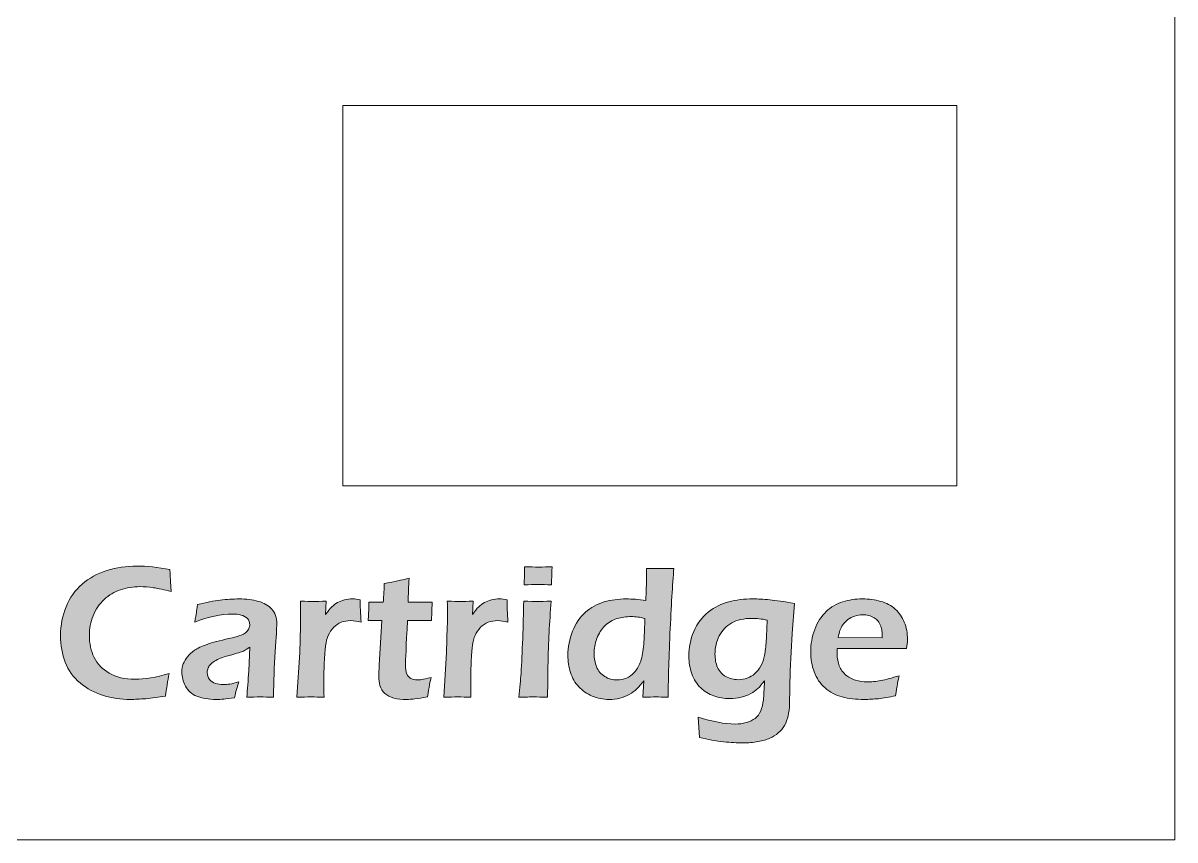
# Model space of a CAD drawing. Header units: inches. Extents: x -5.25 to 4.1, y -1.02 to 4.
# Drawn here: x 0.818 to 1.562, y -1.02 to -0.492 of the extents above; entities that cross this region are included whole.
import ezdxf

# ---------------------------------------------------------------- set-up
doc = ezdxf.new("R2010")
doc.units = ezdxf.units.IN
doc.header["$MEASUREMENT"] = 0
doc.layers.add('Layer 1', color=7, linetype='Continuous', lineweight=0)

# ---------------------------------------------------------------- blocks, each defined once
blk = doc.blocks.new('Block_42')
at = {"layer": 'Layer 1', "true_color": 0x231f20, "transparency": 33554687}
h = blk.add_hatch(color=250, dxfattribs=at)
h.dxf.hatch_style = 2
edge = h.paths.add_edge_path()
edge.add_spline(control_points=[(0.9122, -0.91286), (0.9113, -0.91762), (0.91053, -0.92247), (0.90988, -0.92739), (0.90524, -0.9282), (0.90099, -0.92877), (0.89712, -0.9291), (0.89326, -0.92942), (0.88994, -0.92959), (0.88717, -0.92959), (0.88107, -0.92959), (0.87524, -0.92873), (0.86968, -0.92702), (0.86414, -0.92531), (0.85913, -0.92262), (0.85467, -0.91894), (0.85022, -0.91526), (0.84699, -0.91079), (0.845, -0.90554), (0.843, -0.90029), (0.84201, -0.89455), (0.84201, -0.88833), (0.84201, -0.88157), (0.84321, -0.87533), (0.84561, -0.86959), (0.84801, -0.86385), (0.85145, -0.85901), (0.85596, -0.85506), (0.86045, -0.85111), (0.86577, -0.84818), (0.87191, -0.84624), (0.87806, -0.84431), (0.88447, -0.84334), (0.89114, -0.84334), (0.89773, -0.84334), (0.90493, -0.8441), (0.91275, -0.8456), (0.91287, -0.84922), (0.91299, -0.85179), (0.91311, -0.85329), (0.91311, -0.85329), (0.91354, -0.85982), (0.91354, -0.85982), (0.90894, -0.8586), (0.90512, -0.85777), (0.90207, -0.85732), (0.89901, -0.85687), (0.8961, -0.85665), (0.89334, -0.85665), (0.88898, -0.85665), (0.8848, -0.85731), (0.88079, -0.85864), (0.87678, -0.85996), (0.87324, -0.86206), (0.87017, -0.86495), (0.8671, -0.86784), (0.86475, -0.87133), (0.86309, -0.87541), (0.86145, -0.87951), (0.86062, -0.88377), (0.86062, -0.8882), (0.86062, -0.89349), (0.86164, -0.89823), (0.86367, -0.90243), (0.86571, -0.90662), (0.86897, -0.91001), (0.87347, -0.91262), (0.87796, -0.91522), (0.88353, -0.91652), (0.89016, -0.91652), (0.89631, -0.91652), (0.90365, -0.9153), (0.9122, -0.91286)], knot_values=[0, 0, 0, 0, 1, 1, 1, 2, 2, 2, 3, 3, 3, 4, 4, 4, 5, 5, 5, 6, 6, 6, 7, 7, 7, 8, 8, 8, 9, 9, 9, 10, 10, 10, 11, 11, 11, 12, 12, 12, 13, 13, 13, 14, 14, 14, 15, 15, 15, 16, 16, 16, 17, 17, 17, 18, 18, 18, 19, 19, 19, 20, 20, 20, 21, 21, 21, 22, 22, 22, 23, 23, 23, 24, 24, 24, 24], degree=3, periodic=0)
h = blk.add_hatch(color=250, dxfattribs=at)
h.dxf.hatch_style = 2
edge = h.paths.add_edge_path()
edge.add_spline(control_points=[(1.14174, -0.85543), (1.1419, -0.85124), (1.14198, -0.84802), (1.14198, -0.84578), (1.14198, -0.84578), (1.14198, -0.84383), (1.14198, -0.84383), (1.14568, -0.84391), (1.1487, -0.84395), (1.15101, -0.84395), (1.15419, -0.84395), (1.15714, -0.84391), (1.15986, -0.84383), (1.15974, -0.84485), (1.15966, -0.84601), (1.15962, -0.84731), (1.15962, -0.84731), (1.15932, -0.85543), (1.15932, -0.85543), (1.15622, -0.85535), (1.15337, -0.85531), (1.15077, -0.85531), (1.14817, -0.85531), (1.14516, -0.85535), (1.14174, -0.85543)], knot_values=[0, 0, 0, 0, 1, 1, 1, 2, 2, 2, 3, 3, 3, 4, 4, 4, 5, 5, 5, 6, 6, 6, 7, 7, 7, 8, 8, 8, 8], degree=3, periodic=0)
edge = h.paths.add_edge_path()
edge.add_spline(control_points=[(1.13839, -0.92812), (1.13901, -0.92202), (1.13944, -0.91691), (1.1397, -0.9128), (1.14011, -0.90629), (1.14047, -0.89878), (1.14078, -0.89028), (1.14109, -0.88177), (1.14131, -0.8737), (1.14143, -0.86605), (1.14539, -0.86613), (1.14837, -0.86617), (1.15035, -0.86617), (1.15217, -0.86617), (1.15512, -0.86613), (1.15921, -0.86605), (1.15866, -0.87313), (1.15822, -0.87988), (1.15788, -0.88631), (1.15755, -0.89274), (1.1573, -0.90011), (1.15715, -0.90841), (1.15699, -0.91671), (1.15691, -0.92328), (1.15691, -0.92812), (1.1532, -0.92804), (1.15023, -0.928), (1.14799, -0.928), (1.14587, -0.928), (1.14267, -0.92804), (1.13839, -0.92812)], knot_values=[0, 0, 0, 0, 1, 1, 1, 2, 2, 2, 3, 3, 3, 4, 4, 4, 5, 5, 5, 6, 6, 6, 7, 7, 7, 8, 8, 8, 9, 9, 9, 10, 10, 10, 10], degree=3, periodic=0)
h = blk.add_hatch(color=250, dxfattribs=at)
h.dxf.hatch_style = 2
edge = h.paths.add_edge_path()
edge.add_spline(control_points=[(1.21975, -0.87722), (1.2167, -0.8764), (1.21377, -0.876), (1.21096, -0.876), (1.20775, -0.876), (1.20468, -0.87644), (1.20175, -0.87734), (1.19882, -0.87823), (1.19623, -0.87976), (1.19396, -0.88192), (1.19171, -0.88407), (1.18997, -0.88684), (1.18875, -0.89022), (1.18753, -0.8936), (1.18692, -0.89685), (1.18692, -0.89998), (1.18692, -0.90312), (1.18747, -0.90599), (1.18859, -0.90859), (1.18971, -0.91119), (1.19145, -0.91325), (1.19381, -0.91475), (1.19617, -0.91626), (1.19884, -0.91701), (1.20181, -0.91701), (1.20405, -0.91701), (1.20608, -0.91662), (1.20791, -0.91582), (1.20974, -0.91503), (1.21141, -0.91381), (1.21291, -0.91216), (1.21442, -0.91052), (1.21569, -0.90839), (1.21673, -0.90578), (1.21777, -0.90318), (1.21851, -0.89972), (1.21895, -0.89541), (1.21925, -0.89223), (1.21951, -0.88617), (1.21975, -0.87722)], knot_values=[0, 0, 0, 0, 1, 1, 1, 2, 2, 2, 3, 3, 3, 4, 4, 4, 5, 5, 5, 6, 6, 6, 7, 7, 7, 8, 8, 8, 9, 9, 9, 10, 10, 10, 11, 11, 11, 12, 12, 12, 13, 13, 13, 13], degree=3, periodic=0)
edge = h.paths.add_edge_path()
edge.add_spline(control_points=[(1.23484, -0.92812), (1.23146, -0.92804), (1.22883, -0.928), (1.22696, -0.928), (1.22492, -0.928), (1.22211, -0.92804), (1.21853, -0.92812), (1.21853, -0.92812), (1.21908, -0.9175), (1.21908, -0.9175), (1.21729, -0.91982), (1.21575, -0.92161), (1.21446, -0.92287), (1.21318, -0.92413), (1.2116, -0.92531), (1.2097, -0.92638), (1.20781, -0.92746), (1.20577, -0.92826), (1.20357, -0.92879), (1.20138, -0.92932), (1.1991, -0.92959), (1.19674, -0.92959), (1.19283, -0.92959), (1.18917, -0.92887), (1.18576, -0.92745), (1.18234, -0.92603), (1.17943, -0.92402), (1.17703, -0.92143), (1.17463, -0.91886), (1.17286, -0.91579), (1.17172, -0.91222), (1.17058, -0.90866), (1.17001, -0.90495), (1.17001, -0.90108), (1.17001, -0.89575), (1.17103, -0.89055), (1.17306, -0.88549), (1.17509, -0.88042), (1.17788, -0.87632), (1.18142, -0.87319), (1.18495, -0.87006), (1.18896, -0.86784), (1.19343, -0.86654), (1.1979, -0.86523), (1.2027, -0.86458), (1.20782, -0.86458), (1.21152, -0.86458), (1.21571, -0.86493), (1.22038, -0.86562), (1.22068, -0.86033), (1.22083, -0.85478), (1.22083, -0.84896), (1.22083, -0.84896), (1.22083, -0.84481), (1.22083, -0.84481), (1.22466, -0.84489), (1.22759, -0.84493), (1.22963, -0.84493), (1.23228, -0.84493), (1.23525, -0.84489), (1.23855, -0.84481), (1.23766, -0.85514), (1.23682, -0.86922), (1.23602, -0.88701), (1.23523, -0.90482), (1.23484, -0.91852), (1.23484, -0.92812)], knot_values=[0, 0, 0, 0, 1, 1, 1, 2, 2, 2, 3, 3, 3, 4, 4, 4, 5, 5, 5, 6, 6, 6, 7, 7, 7, 8, 8, 8, 9, 9, 9, 10, 10, 10, 11, 11, 11, 12, 12, 12, 13, 13, 13, 14, 14, 14, 15, 15, 15, 16, 16, 16, 17, 17, 17, 18, 18, 18, 19, 19, 19, 20, 20, 20, 21, 21, 21, 22, 22, 22, 22], degree=3, periodic=0)
h = blk.add_hatch(color=250, dxfattribs=at)
h.dxf.hatch_style = 2
edge = h.paths.add_edge_path()
edge.add_spline(control_points=[(1.08151, -0.91536), (1.08102, -0.9176), (1.08025, -0.92175), (1.07919, -0.92782), (1.07577, -0.92859), (1.07309, -0.92908), (1.07113, -0.92928), (1.06918, -0.92948), (1.06735, -0.92959), (1.06564, -0.92959), (1.06263, -0.92959), (1.05993, -0.9293), (1.05756, -0.92873), (1.05517, -0.92816), (1.05321, -0.92716), (1.05166, -0.92571), (1.05012, -0.92427), (1.04907, -0.92258), (1.04852, -0.92065), (1.04797, -0.91871), (1.0477, -0.91671), (1.0477, -0.91463), (1.0477, -0.9141), (1.04772, -0.91339), (1.04776, -0.9125), (1.0478, -0.9116), (1.04796, -0.90871), (1.04824, -0.90383), (1.04824, -0.90383), (1.04964, -0.87844), (1.04964, -0.87844), (1.04964, -0.87844), (1.04086, -0.87844), (1.04086, -0.87844), (1.04106, -0.876), (1.04125, -0.87207), (1.04141, -0.86666), (1.04141, -0.86666), (1.0506, -0.86666), (1.0506, -0.86666), (1.05084, -0.8643), (1.05109, -0.86029), (1.05133, -0.85463), (1.05133, -0.85463), (1.05855, -0.85323), (1.05855, -0.85323), (1.06005, -0.85295), (1.06297, -0.85227), (1.06729, -0.85122), (1.067, -0.85671), (1.06683, -0.86186), (1.06679, -0.86666), (1.06679, -0.86666), (1.0823, -0.86666), (1.0823, -0.86666), (1.08202, -0.87215), (1.08188, -0.87608), (1.08188, -0.87844), (1.08188, -0.87844), (1.06631, -0.87844), (1.06631, -0.87844), (1.06546, -0.895), (1.06503, -0.90458), (1.06503, -0.90719), (1.06503, -0.90971), (1.0653, -0.91166), (1.06585, -0.91305), (1.0664, -0.91443), (1.06729, -0.91543), (1.06851, -0.91604), (1.06973, -0.91665), (1.07103, -0.91695), (1.07241, -0.91695), (1.07343, -0.91695), (1.0745, -0.91687), (1.07562, -0.91671), (1.07673, -0.91654), (1.0787, -0.9161), (1.08151, -0.91536)], knot_values=[0, 0, 0, 0, 1, 1, 1, 2, 2, 2, 3, 3, 3, 4, 4, 4, 5, 5, 5, 6, 6, 6, 7, 7, 7, 8, 8, 8, 9, 9, 9, 10, 10, 10, 11, 11, 11, 12, 12, 12, 13, 13, 13, 14, 14, 14, 15, 15, 15, 16, 16, 16, 17, 17, 17, 18, 18, 18, 19, 19, 19, 20, 20, 20, 21, 21, 21, 22, 22, 22, 23, 23, 23, 24, 24, 24, 25, 25, 25, 26, 26, 26, 26], degree=3, periodic=0)
h = blk.add_hatch(color=250, dxfattribs=at)
h.dxf.hatch_style = 2
edge = h.paths.add_edge_path()
edge.add_spline(control_points=[(0.92874, -0.87966), (0.92931, -0.87673), (0.92966, -0.87467), (0.9298, -0.87349), (0.92995, -0.87231), (0.9302, -0.87052), (0.93057, -0.86812), (0.9361, -0.86682), (0.94099, -0.86591), (0.94522, -0.86538), (0.94945, -0.86485), (0.95354, -0.86458), (0.95749, -0.86458), (0.96196, -0.86458), (0.96607, -0.86511), (0.96981, -0.86614), (0.97356, -0.86718), (0.97649, -0.86884), (0.9786, -0.87111), (0.98072, -0.87339), (0.98178, -0.87667), (0.98178, -0.88094), (0.98178, -0.88326), (0.98145, -0.88917), (0.98081, -0.89867), (0.98016, -0.90818), (0.97978, -0.91799), (0.97965, -0.92812), (0.97656, -0.92804), (0.97371, -0.928), (0.9711, -0.928), (0.96862, -0.928), (0.96571, -0.92804), (0.96237, -0.92812), (0.9629, -0.9232), (0.96334, -0.9175), (0.96366, -0.91103), (0.96366, -0.91103), (0.96447, -0.89583), (0.96447, -0.89583), (0.96292, -0.89685), (0.96174, -0.89756), (0.96092, -0.89797), (0.96011, -0.89838), (0.95919, -0.89876), (0.95818, -0.8991), (0.95715, -0.89945), (0.95536, -0.89998), (0.9528, -0.90068), (0.95024, -0.9014), (0.94817, -0.90202), (0.94663, -0.90255), (0.94508, -0.90308), (0.94368, -0.90368), (0.94244, -0.90434), (0.9412, -0.90502), (0.94015, -0.90578), (0.9393, -0.90661), (0.93844, -0.90744), (0.93783, -0.90832), (0.93744, -0.90923), (0.93705, -0.91015), (0.93686, -0.91113), (0.93686, -0.91219), (0.93686, -0.9139), (0.93735, -0.91538), (0.93835, -0.91662), (0.93934, -0.91786), (0.9406, -0.91872), (0.9421, -0.91921), (0.94361, -0.9197), (0.94538, -0.91994), (0.94741, -0.91994), (0.94872, -0.91994), (0.95009, -0.91984), (0.95153, -0.91964), (0.95298, -0.91943), (0.95492, -0.91892), (0.95736, -0.91811), (0.95651, -0.92043), (0.95551, -0.92389), (0.95437, -0.92849), (0.95148, -0.92898), (0.94918, -0.92928), (0.94748, -0.9294), (0.94577, -0.92952), (0.94418, -0.92959), (0.94272, -0.92959), (0.93759, -0.92959), (0.93338, -0.92889), (0.93008, -0.92751), (0.92678, -0.92613), (0.92435, -0.92393), (0.92279, -0.92092), (0.92122, -0.91791), (0.92044, -0.91488), (0.92044, -0.91182), (0.92044, -0.91007), (0.92074, -0.90835), (0.92135, -0.90664), (0.92196, -0.90493), (0.92286, -0.90336), (0.92404, -0.90194), (0.92522, -0.90051), (0.92675, -0.89914), (0.92862, -0.89782), (0.93049, -0.8965), (0.9332, -0.89522), (0.93674, -0.89397), (0.94029, -0.89273), (0.94497, -0.89148), (0.95079, -0.89022), (0.95234, -0.88989), (0.95395, -0.8895), (0.95561, -0.88903), (0.95728, -0.88856), (0.95862, -0.8881), (0.95962, -0.88765), (0.96061, -0.88721), (0.96148, -0.88663), (0.96221, -0.88591), (0.96294, -0.88521), (0.96348, -0.88446), (0.96383, -0.88369), (0.96417, -0.88291), (0.96435, -0.88212), (0.96435, -0.88131), (0.96435, -0.87972), (0.96383, -0.87838), (0.96279, -0.87728), (0.96175, -0.87618), (0.96041, -0.87541), (0.95876, -0.87499), (0.95711, -0.87456), (0.95529, -0.87435), (0.95329, -0.87435), (0.94588, -0.87435), (0.9377, -0.87612), (0.92874, -0.87966)], knot_values=[0, 0, 0, 0, 1, 1, 1, 2, 2, 2, 3, 3, 3, 4, 4, 4, 5, 5, 5, 6, 6, 6, 7, 7, 7, 8, 8, 8, 9, 9, 9, 10, 10, 10, 11, 11, 11, 12, 12, 12, 13, 13, 13, 14, 14, 14, 15, 15, 15, 16, 16, 16, 17, 17, 17, 18, 18, 18, 19, 19, 19, 20, 20, 20, 21, 21, 21, 22, 22, 22, 23, 23, 23, 24, 24, 24, 25, 25, 25, 26, 26, 26, 27, 27, 27, 28, 28, 28, 29, 29, 29, 30, 30, 30, 31, 31, 31, 32, 32, 32, 33, 33, 33, 34, 34, 34, 35, 35, 35, 36, 36, 36, 37, 37, 37, 38, 38, 38, 39, 39, 39, 40, 40, 40, 41, 41, 41, 42, 42, 42, 43, 43, 43, 44, 44, 44, 45, 45, 45, 46, 46, 46, 46], degree=3, periodic=0)
h = blk.add_hatch(color=250, dxfattribs=at)
h.dxf.hatch_style = 2
edge = h.paths.add_edge_path()
edge.add_spline(control_points=[(0.99484, -0.92812), (0.99484, -0.92812), (0.99661, -0.89913), (0.99661, -0.89913), (0.99661, -0.89913), (0.99709, -0.88228), (0.99709, -0.88228), (0.99717, -0.87882), (0.99721, -0.87535), (0.99721, -0.87185), (0.99721, -0.87124), (0.99717, -0.8693), (0.99709, -0.86605), (1.00087, -0.86613), (1.00367, -0.86617), (1.00546, -0.86617), (1.00753, -0.86617), (1.01028, -0.86613), (1.0137, -0.86605), (1.0137, -0.86605), (1.01339, -0.87465), (1.01339, -0.87465), (1.01494, -0.87246), (1.01626, -0.87082), (1.01736, -0.86974), (1.01846, -0.86867), (1.01969, -0.86774), (1.02105, -0.86696), (1.02241, -0.86619), (1.02393, -0.8656), (1.0256, -0.86519), (1.02727, -0.86479), (1.02898, -0.86458), (1.03073, -0.86458), (1.03236, -0.86458), (1.03402, -0.86479), (1.03573, -0.86519), (1.03573, -0.86898), (1.03592, -0.87378), (1.03628, -0.8796), (1.03388, -0.87895), (1.0317, -0.87862), (1.02975, -0.87862), (1.02739, -0.87862), (1.0253, -0.87898), (1.02349, -0.87969), (1.02168, -0.88041), (1.02005, -0.88148), (1.01861, -0.88293), (1.01716, -0.88437), (1.01598, -0.88615), (1.01504, -0.88826), (1.01427, -0.88997), (1.0137, -0.89219), (1.01333, -0.89492), (1.01301, -0.89703), (1.01275, -0.90066), (1.01253, -0.90578), (1.01231, -0.91091), (1.0122, -0.91595), (1.0122, -0.92092), (1.0122, -0.92283), (1.01226, -0.92523), (1.01238, -0.92812), (1.00928, -0.92804), (1.00646, -0.928), (1.00389, -0.928), (1.00136, -0.928), (0.99835, -0.92804), (0.99484, -0.92812)], knot_values=[0, 0, 0, 0, 1, 1, 1, 2, 2, 2, 3, 3, 3, 4, 4, 4, 5, 5, 5, 6, 6, 6, 7, 7, 7, 8, 8, 8, 9, 9, 9, 10, 10, 10, 11, 11, 11, 12, 12, 12, 13, 13, 13, 14, 14, 14, 15, 15, 15, 16, 16, 16, 17, 17, 17, 18, 18, 18, 19, 19, 19, 20, 20, 20, 21, 21, 21, 22, 22, 22, 23, 23, 23, 23], degree=3, periodic=0)
h = blk.add_hatch(color=250, dxfattribs=at)
h.dxf.hatch_style = 2
edge = h.paths.add_edge_path()
edge.add_spline(control_points=[(1.08981, -0.92812), (1.08981, -0.92812), (1.09158, -0.89913), (1.09158, -0.89913), (1.09158, -0.89913), (1.09206, -0.88228), (1.09206, -0.88228), (1.09214, -0.87882), (1.09218, -0.87535), (1.09218, -0.87185), (1.09218, -0.87124), (1.09214, -0.8693), (1.09206, -0.86605), (1.09585, -0.86613), (1.09864, -0.86617), (1.10043, -0.86617), (1.10251, -0.86617), (1.10525, -0.86613), (1.10867, -0.86605), (1.10867, -0.86605), (1.10836, -0.87465), (1.10836, -0.87465), (1.10991, -0.87246), (1.11123, -0.87082), (1.11233, -0.86974), (1.11343, -0.86867), (1.11466, -0.86774), (1.11602, -0.86696), (1.11738, -0.86619), (1.1189, -0.8656), (1.12057, -0.86519), (1.12224, -0.86479), (1.12395, -0.86458), (1.1257, -0.86458), (1.12733, -0.86458), (1.12899, -0.86479), (1.1307, -0.86519), (1.1307, -0.86898), (1.13089, -0.87378), (1.13125, -0.8796), (1.12885, -0.87895), (1.12668, -0.87862), (1.12472, -0.87862), (1.12236, -0.87862), (1.12027, -0.87898), (1.11846, -0.87969), (1.11665, -0.88041), (1.11502, -0.88148), (1.11358, -0.88293), (1.11214, -0.88437), (1.11095, -0.88615), (1.11001, -0.88826), (1.10924, -0.88997), (1.10867, -0.89219), (1.1083, -0.89492), (1.10798, -0.89703), (1.10772, -0.90066), (1.1075, -0.90578), (1.10728, -0.91091), (1.10717, -0.91595), (1.10717, -0.92092), (1.10717, -0.92283), (1.10723, -0.92523), (1.10735, -0.92812), (1.10425, -0.92804), (1.10143, -0.928), (1.09886, -0.928), (1.09633, -0.928), (1.09332, -0.92804), (1.08981, -0.92812)], knot_values=[0, 0, 0, 0, 1, 1, 1, 2, 2, 2, 3, 3, 3, 4, 4, 4, 5, 5, 5, 6, 6, 6, 7, 7, 7, 8, 8, 8, 9, 9, 9, 10, 10, 10, 11, 11, 11, 12, 12, 12, 13, 13, 13, 14, 14, 14, 15, 15, 15, 16, 16, 16, 17, 17, 17, 18, 18, 18, 19, 19, 19, 20, 20, 20, 21, 21, 21, 22, 22, 22, 23, 23, 23, 23], degree=3, periodic=0)
h = blk.add_hatch(color=250, dxfattribs=at)
h.dxf.hatch_style = 2
edge = h.paths.add_edge_path()
edge.add_spline(control_points=[(1.29886, -0.87826), (1.29532, -0.87752), (1.29205, -0.87716), (1.28904, -0.87716), (1.28375, -0.87716), (1.27936, -0.87813), (1.27591, -0.88006), (1.27245, -0.882), (1.26978, -0.88482), (1.26791, -0.88853), (1.26604, -0.89223), (1.2651, -0.89617), (1.2651, -0.90032), (1.2651, -0.90338), (1.26567, -0.90622), (1.26681, -0.90885), (1.26795, -0.91148), (1.26973, -0.91347), (1.27216, -0.91482), (1.27458, -0.91616), (1.27725, -0.91683), (1.28019, -0.91683), (1.28226, -0.91683), (1.2842, -0.9165), (1.28601, -0.91585), (1.28782, -0.9152), (1.28946, -0.9142), (1.29093, -0.91286), (1.29239, -0.91151), (1.29368, -0.90984), (1.2948, -0.90784), (1.29592, -0.90584), (1.29671, -0.90359), (1.29718, -0.90109), (1.29765, -0.89858), (1.29801, -0.89545), (1.29825, -0.89168), (1.2985, -0.88791), (1.2987, -0.88343), (1.29886, -0.87826)], knot_values=[0, 0, 0, 0, 1, 1, 1, 2, 2, 2, 3, 3, 3, 4, 4, 4, 5, 5, 5, 6, 6, 6, 7, 7, 7, 8, 8, 8, 9, 9, 9, 10, 10, 10, 11, 11, 11, 12, 12, 12, 13, 13, 13, 13], degree=3, periodic=0)
edge = h.paths.add_edge_path()
edge.add_spline(control_points=[(1.2543, -0.941), (1.26345, -0.94401), (1.27139, -0.94552), (1.2781, -0.94552), (1.28067, -0.94552), (1.28309, -0.9452), (1.28537, -0.94457), (1.28765, -0.94394), (1.28956, -0.94303), (1.2911, -0.94183), (1.29265, -0.94063), (1.29385, -0.93901), (1.2947, -0.93696), (1.29556, -0.93491), (1.29613, -0.93254), (1.29641, -0.92984), (1.2967, -0.92713), (1.29692, -0.92304), (1.29709, -0.91756), (1.2955, -0.91972), (1.29407, -0.9214), (1.29281, -0.9226), (1.29155, -0.9238), (1.29004, -0.92488), (1.28826, -0.92583), (1.2865, -0.92679), (1.28443, -0.92756), (1.28207, -0.92815), (1.27971, -0.92874), (1.27723, -0.92904), (1.27462, -0.92904), (1.27104, -0.92904), (1.26765, -0.92847), (1.26443, -0.92736), (1.26122, -0.92624), (1.25836, -0.92448), (1.25586, -0.92208), (1.25335, -0.91968), (1.25145, -0.91666), (1.25015, -0.91301), (1.24885, -0.90938), (1.2482, -0.90558), (1.2482, -0.90163), (1.2482, -0.89598), (1.24927, -0.89062), (1.2514, -0.88558), (1.25354, -0.88053), (1.25667, -0.87638), (1.2608, -0.87313), (1.26493, -0.86987), (1.26934, -0.86764), (1.27405, -0.86641), (1.27874, -0.86519), (1.28396, -0.86458), (1.2897, -0.86458), (1.29287, -0.86458), (1.29647, -0.86478), (1.3005, -0.86516), (1.30453, -0.86555), (1.30986, -0.86633), (1.31649, -0.86751), (1.31649, -0.86751), (1.31509, -0.88685), (1.31509, -0.88685), (1.31509, -0.88685), (1.31381, -0.91106), (1.31381, -0.91106), (1.31381, -0.91106), (1.31331, -0.93296), (1.31331, -0.93296), (1.31319, -0.93544), (1.31289, -0.93783), (1.3124, -0.94012), (1.31191, -0.94242), (1.31114, -0.9445), (1.31008, -0.94635), (1.30902, -0.94819), (1.30768, -0.94984), (1.30605, -0.95126), (1.30443, -0.95268), (1.30259, -0.95383), (1.30053, -0.95471), (1.29848, -0.95558), (1.29593, -0.9563), (1.2929, -0.95687), (1.28987, -0.95744), (1.28663, -0.95772), (1.28317, -0.95772), (1.27947, -0.95772), (1.27525, -0.95748), (1.27053, -0.95699), (1.26581, -0.9565), (1.26067, -0.95559), (1.25509, -0.95424), (1.25509, -0.95424), (1.2543, -0.941), (1.2543, -0.941)], knot_values=[0, 0, 0, 0, 1, 1, 1, 2, 2, 2, 3, 3, 3, 4, 4, 4, 5, 5, 5, 6, 6, 6, 7, 7, 7, 8, 8, 8, 9, 9, 9, 10, 10, 10, 11, 11, 11, 12, 12, 12, 13, 13, 13, 14, 14, 14, 15, 15, 15, 16, 16, 16, 17, 17, 17, 18, 18, 18, 19, 19, 19, 20, 20, 20, 21, 21, 21, 22, 22, 22, 23, 23, 23, 24, 24, 24, 25, 25, 25, 26, 26, 26, 27, 27, 27, 28, 28, 28, 29, 29, 29, 30, 30, 30, 31, 31, 31, 32, 32, 32, 32], degree=3, periodic=0)
h = blk.add_hatch(color=250, dxfattribs=at)
h.dxf.hatch_style = 2
edge = h.paths.add_edge_path()
edge.add_spline(control_points=[(1.34469, -0.88961), (1.34469, -0.88961), (1.37326, -0.88967), (1.37326, -0.88967), (1.37326, -0.88772), (1.3732, -0.88628), (1.37307, -0.88536), (1.37295, -0.88442), (1.37267, -0.88336), (1.37225, -0.88216), (1.37182, -0.88097), (1.37124, -0.87991), (1.37051, -0.879), (1.36978, -0.87809), (1.36892, -0.87733), (1.36795, -0.87672), (1.36697, -0.87611), (1.36584, -0.87565), (1.36456, -0.87533), (1.36327, -0.875), (1.3619, -0.87484), (1.36044, -0.87484), (1.35873, -0.87484), (1.35707, -0.8751), (1.35546, -0.87563), (1.35385, -0.87615), (1.35238, -0.87693), (1.35104, -0.87794), (1.3497, -0.87895), (1.34861, -0.88009), (1.34777, -0.88134), (1.34694, -0.8826), (1.34632, -0.8838), (1.34591, -0.88496), (1.34551, -0.88612), (1.3451, -0.88766), (1.34469, -0.88961)], knot_values=[0, 0, 0, 0, 1, 1, 1, 2, 2, 2, 3, 3, 3, 4, 4, 4, 5, 5, 5, 6, 6, 6, 7, 7, 7, 8, 8, 8, 9, 9, 9, 10, 10, 10, 11, 11, 11, 12, 12, 12, 12], degree=3, periodic=0)
edge = h.paths.add_edge_path()
edge.add_spline(control_points=[(1.38412, -0.91427), (1.38359, -0.91667), (1.38284, -0.92098), (1.38186, -0.92721), (1.37747, -0.92814), (1.37377, -0.92877), (1.37075, -0.9291), (1.36774, -0.92942), (1.36471, -0.92959), (1.36166, -0.92959), (1.35633, -0.92959), (1.35156, -0.92906), (1.34735, -0.928), (1.34313, -0.92694), (1.33944, -0.925), (1.33627, -0.92217), (1.3331, -0.91935), (1.33076, -0.91589), (1.32925, -0.91178), (1.32775, -0.90767), (1.32699, -0.90337), (1.32699, -0.89885), (1.32699, -0.89385), (1.32787, -0.889), (1.32962, -0.88431), (1.33137, -0.87962), (1.33381, -0.87577), (1.33698, -0.87278), (1.34012, -0.8698), (1.34372, -0.86768), (1.34774, -0.86644), (1.35177, -0.8652), (1.35598, -0.86458), (1.36038, -0.86458), (1.36453, -0.86458), (1.36848, -0.8651), (1.37222, -0.86614), (1.37596, -0.86717), (1.3791, -0.86887), (1.38165, -0.87122), (1.38419, -0.87358), (1.38614, -0.87641), (1.38751, -0.87972), (1.38887, -0.88303), (1.38955, -0.88672), (1.38955, -0.89078), (1.38955, -0.89269), (1.38935, -0.89466), (1.38894, -0.89669), (1.38894, -0.89669), (1.3442, -0.89675), (1.3442, -0.89675), (1.34412, -0.89825), (1.34408, -0.89945), (1.34408, -0.90035), (1.34408, -0.90308), (1.34455, -0.90558), (1.34549, -0.90786), (1.34642, -0.91014), (1.34779, -0.91207), (1.34958, -0.91366), (1.35137, -0.91524), (1.3535, -0.91642), (1.35598, -0.91716), (1.35847, -0.91792), (1.36091, -0.91829), (1.36331, -0.91829), (1.36612, -0.91829), (1.36915, -0.91799), (1.37243, -0.91738), (1.37571, -0.91677), (1.3796, -0.91573), (1.38412, -0.91427)], knot_values=[0, 0, 0, 0, 1, 1, 1, 2, 2, 2, 3, 3, 3, 4, 4, 4, 5, 5, 5, 6, 6, 6, 7, 7, 7, 8, 8, 8, 9, 9, 9, 10, 10, 10, 11, 11, 11, 12, 12, 12, 13, 13, 13, 14, 14, 14, 15, 15, 15, 16, 16, 16, 17, 17, 17, 18, 18, 18, 19, 19, 19, 20, 20, 20, 21, 21, 21, 22, 22, 22, 23, 23, 23, 24, 24, 24, 24], degree=3, periodic=0)
at = {"layer": 'Layer 1'}
for points, knots in [([(0.9122, -0.91286), (0.9113, -0.91762), (0.91053, -0.92247), (0.90988, -0.92739), (0.90524, -0.9282), (0.90099, -0.92877), (0.89712, -0.9291), (0.89326, -0.92942), (0.88994, -0.92959), (0.88717, -0.92959), (0.88107, -0.92959), (0.87524, -0.92873), (0.86968, -0.92702), (0.86414, -0.92531), (0.85913, -0.92262), (0.85467, -0.91894), (0.85022, -0.91526), (0.84699, -0.91079), (0.845, -0.90554), (0.843, -0.90029), (0.84201, -0.89455), (0.84201, -0.88833), (0.84201, -0.88157), (0.84321, -0.87533), (0.84561, -0.86959), (0.84801, -0.86385), (0.85145, -0.85901), (0.85596, -0.85506), (0.86045, -0.85111), (0.86577, -0.84818), (0.87191, -0.84624), (0.87806, -0.84431), (0.88447, -0.84334), (0.89114, -0.84334), (0.89773, -0.84334), (0.90493, -0.8441), (0.91275, -0.8456), (0.91287, -0.84922), (0.91299, -0.85179), (0.91311, -0.85329), (0.91311, -0.85329), (0.91354, -0.85982), (0.91354, -0.85982), (0.90894, -0.8586), (0.90512, -0.85777), (0.90207, -0.85732), (0.89901, -0.85687), (0.8961, -0.85665), (0.89334, -0.85665), (0.88898, -0.85665), (0.8848, -0.85731), (0.88079, -0.85864), (0.87678, -0.85996), (0.87324, -0.86206), (0.87017, -0.86495), (0.8671, -0.86784), (0.86475, -0.87133), (0.86309, -0.87541), (0.86145, -0.87951), (0.86062, -0.88377), (0.86062, -0.8882), (0.86062, -0.89349), (0.86164, -0.89823), (0.86367, -0.90243), (0.86571, -0.90662), (0.86897, -0.91001), (0.87347, -0.91262), (0.87796, -0.91522), (0.88353, -0.91652), (0.89016, -0.91652), (0.89631, -0.91652), (0.90365, -0.9153), (0.9122, -0.91286)], [0, 0, 0, 0, 1, 1, 1, 2, 2, 2, 3, 3, 3, 4, 4, 4, 5, 5, 5, 6, 6, 6, 7, 7, 7, 8, 8, 8, 9, 9, 9, 10, 10, 10, 11, 11, 11, 12, 12, 12, 13, 13, 13, 14, 14, 14, 15, 15, 15, 16, 16, 16, 17, 17, 17, 18, 18, 18, 19, 19, 19, 20, 20, 20, 21, 21, 21, 22, 22, 22, 23, 23, 23, 24, 24, 24, 24]), ([(1.14174, -0.85543), (1.1419, -0.85124), (1.14198, -0.84802), (1.14198, -0.84578), (1.14198, -0.84578), (1.14198, -0.84383), (1.14198, -0.84383), (1.14568, -0.84391), (1.1487, -0.84395), (1.15101, -0.84395), (1.15419, -0.84395), (1.15714, -0.84391), (1.15986, -0.84383), (1.15974, -0.84485), (1.15966, -0.84601), (1.15962, -0.84731), (1.15962, -0.84731), (1.15932, -0.85543), (1.15932, -0.85543), (1.15622, -0.85535), (1.15337, -0.85531), (1.15077, -0.85531), (1.14817, -0.85531), (1.14516, -0.85535), (1.14174, -0.85543)], [0, 0, 0, 0, 1, 1, 1, 2, 2, 2, 3, 3, 3, 4, 4, 4, 5, 5, 5, 6, 6, 6, 7, 7, 7, 8, 8, 8, 8]), ([(1.23484, -0.92812), (1.23146, -0.92804), (1.22883, -0.928), (1.22696, -0.928), (1.22492, -0.928), (1.22211, -0.92804), (1.21853, -0.92812), (1.21853, -0.92812), (1.21908, -0.9175), (1.21908, -0.9175), (1.21729, -0.91982), (1.21575, -0.92161), (1.21446, -0.92287), (1.21318, -0.92413), (1.2116, -0.92531), (1.2097, -0.92638), (1.20781, -0.92746), (1.20577, -0.92826), (1.20357, -0.92879), (1.20138, -0.92932), (1.1991, -0.92959), (1.19674, -0.92959), (1.19283, -0.92959), (1.18917, -0.92887), (1.18576, -0.92745), (1.18234, -0.92603), (1.17943, -0.92402), (1.17703, -0.92143), (1.17463, -0.91886), (1.17286, -0.91579), (1.17172, -0.91222), (1.17058, -0.90866), (1.17001, -0.90495), (1.17001, -0.90108), (1.17001, -0.89575), (1.17103, -0.89055), (1.17306, -0.88549), (1.17509, -0.88042), (1.17788, -0.87632), (1.18142, -0.87319), (1.18495, -0.87006), (1.18896, -0.86784), (1.19343, -0.86654), (1.1979, -0.86523), (1.2027, -0.86458), (1.20782, -0.86458), (1.21152, -0.86458), (1.21571, -0.86493), (1.22038, -0.86562), (1.22068, -0.86033), (1.22083, -0.85478), (1.22083, -0.84896), (1.22083, -0.84896), (1.22083, -0.84481), (1.22083, -0.84481), (1.22466, -0.84489), (1.22759, -0.84493), (1.22963, -0.84493), (1.23228, -0.84493), (1.23525, -0.84489), (1.23855, -0.84481), (1.23766, -0.85514), (1.23682, -0.86922), (1.23602, -0.88701), (1.23523, -0.90482), (1.23484, -0.91852), (1.23484, -0.92812)], [0, 0, 0, 0, 1, 1, 1, 2, 2, 2, 3, 3, 3, 4, 4, 4, 5, 5, 5, 6, 6, 6, 7, 7, 7, 8, 8, 8, 9, 9, 9, 10, 10, 10, 11, 11, 11, 12, 12, 12, 13, 13, 13, 14, 14, 14, 15, 15, 15, 16, 16, 16, 17, 17, 17, 18, 18, 18, 19, 19, 19, 20, 20, 20, 21, 21, 21, 22, 22, 22, 22]), ([(1.08151, -0.91536), (1.08102, -0.9176), (1.08025, -0.92175), (1.07919, -0.92782), (1.07577, -0.92859), (1.07309, -0.92908), (1.07113, -0.92928), (1.06918, -0.92948), (1.06735, -0.92959), (1.06564, -0.92959), (1.06263, -0.92959), (1.05993, -0.9293), (1.05756, -0.92873), (1.05517, -0.92816), (1.05321, -0.92716), (1.05166, -0.92571), (1.05012, -0.92427), (1.04907, -0.92258), (1.04852, -0.92065), (1.04797, -0.91871), (1.0477, -0.91671), (1.0477, -0.91463), (1.0477, -0.9141), (1.04772, -0.91339), (1.04776, -0.9125), (1.0478, -0.9116), (1.04796, -0.90871), (1.04824, -0.90383), (1.04824, -0.90383), (1.04964, -0.87844), (1.04964, -0.87844), (1.04964, -0.87844), (1.04086, -0.87844), (1.04086, -0.87844), (1.04106, -0.876), (1.04125, -0.87207), (1.04141, -0.86666), (1.04141, -0.86666), (1.0506, -0.86666), (1.0506, -0.86666), (1.05084, -0.8643), (1.05109, -0.86029), (1.05133, -0.85463), (1.05133, -0.85463), (1.05855, -0.85323), (1.05855, -0.85323), (1.06005, -0.85295), (1.06297, -0.85227), (1.06729, -0.85122), (1.067, -0.85671), (1.06683, -0.86186), (1.06679, -0.86666), (1.06679, -0.86666), (1.0823, -0.86666), (1.0823, -0.86666), (1.08202, -0.87215), (1.08188, -0.87608), (1.08188, -0.87844), (1.08188, -0.87844), (1.06631, -0.87844), (1.06631, -0.87844), (1.06546, -0.895), (1.06503, -0.90458), (1.06503, -0.90719), (1.06503, -0.90971), (1.0653, -0.91166), (1.06585, -0.91305), (1.0664, -0.91443), (1.06729, -0.91543), (1.06851, -0.91604), (1.06973, -0.91665), (1.07103, -0.91695), (1.07241, -0.91695), (1.07343, -0.91695), (1.0745, -0.91687), (1.07562, -0.91671), (1.07673, -0.91654), (1.0787, -0.9161), (1.08151, -0.91536)], [0, 0, 0, 0, 1, 1, 1, 2, 2, 2, 3, 3, 3, 4, 4, 4, 5, 5, 5, 6, 6, 6, 7, 7, 7, 8, 8, 8, 9, 9, 9, 10, 10, 10, 11, 11, 11, 12, 12, 12, 13, 13, 13, 14, 14, 14, 15, 15, 15, 16, 16, 16, 17, 17, 17, 18, 18, 18, 19, 19, 19, 20, 20, 20, 21, 21, 21, 22, 22, 22, 23, 23, 23, 24, 24, 24, 25, 25, 25, 26, 26, 26, 26]), ([(0.92874, -0.87966), (0.92931, -0.87673), (0.92966, -0.87467), (0.9298, -0.87349), (0.92995, -0.87231), (0.9302, -0.87052), (0.93057, -0.86812), (0.9361, -0.86682), (0.94099, -0.86591), (0.94522, -0.86538), (0.94945, -0.86485), (0.95354, -0.86458), (0.95749, -0.86458), (0.96196, -0.86458), (0.96607, -0.86511), (0.96981, -0.86614), (0.97356, -0.86718), (0.97649, -0.86884), (0.9786, -0.87111), (0.98072, -0.87339), (0.98178, -0.87667), (0.98178, -0.88094), (0.98178, -0.88326), (0.98145, -0.88917), (0.98081, -0.89867), (0.98016, -0.90818), (0.97978, -0.91799), (0.97965, -0.92812), (0.97656, -0.92804), (0.97371, -0.928), (0.9711, -0.928), (0.96862, -0.928), (0.96571, -0.92804), (0.96237, -0.92812), (0.9629, -0.9232), (0.96334, -0.9175), (0.96366, -0.91103), (0.96366, -0.91103), (0.96447, -0.89583), (0.96447, -0.89583), (0.96292, -0.89685), (0.96174, -0.89756), (0.96092, -0.89797), (0.96011, -0.89838), (0.95919, -0.89876), (0.95818, -0.8991), (0.95715, -0.89945), (0.95536, -0.89998), (0.9528, -0.90068), (0.95024, -0.9014), (0.94817, -0.90202), (0.94663, -0.90255), (0.94508, -0.90308), (0.94368, -0.90368), (0.94244, -0.90434), (0.9412, -0.90502), (0.94015, -0.90578), (0.9393, -0.90661), (0.93844, -0.90744), (0.93783, -0.90832), (0.93744, -0.90923), (0.93705, -0.91015), (0.93686, -0.91113), (0.93686, -0.91219), (0.93686, -0.9139), (0.93735, -0.91538), (0.93835, -0.91662), (0.93934, -0.91786), (0.9406, -0.91872), (0.9421, -0.91921), (0.94361, -0.9197), (0.94538, -0.91994), (0.94741, -0.91994), (0.94872, -0.91994), (0.95009, -0.91984), (0.95153, -0.91964), (0.95298, -0.91943), (0.95492, -0.91892), (0.95736, -0.91811), (0.95651, -0.92043), (0.95551, -0.92389), (0.95437, -0.92849), (0.95148, -0.92898), (0.94918, -0.92928), (0.94748, -0.9294), (0.94577, -0.92952), (0.94418, -0.92959), (0.94272, -0.92959), (0.93759, -0.92959), (0.93338, -0.92889), (0.93008, -0.92751), (0.92678, -0.92613), (0.92435, -0.92393), (0.92279, -0.92092), (0.92122, -0.91791), (0.92044, -0.91488), (0.92044, -0.91182), (0.92044, -0.91007), (0.92074, -0.90835), (0.92135, -0.90664), (0.92196, -0.90493), (0.92286, -0.90336), (0.92404, -0.90194), (0.92522, -0.90051), (0.92675, -0.89914), (0.92862, -0.89782), (0.93049, -0.8965), (0.9332, -0.89522), (0.93674, -0.89397), (0.94029, -0.89273), (0.94497, -0.89148), (0.95079, -0.89022), (0.95234, -0.88989), (0.95395, -0.8895), (0.95561, -0.88903), (0.95728, -0.88856), (0.95862, -0.8881), (0.95962, -0.88765), (0.96061, -0.88721), (0.96148, -0.88663), (0.96221, -0.88591), (0.96294, -0.88521), (0.96348, -0.88446), (0.96383, -0.88369), (0.96417, -0.88291), (0.96435, -0.88212), (0.96435, -0.88131), (0.96435, -0.87972), (0.96383, -0.87838), (0.96279, -0.87728), (0.96175, -0.87618), (0.96041, -0.87541), (0.95876, -0.87499), (0.95711, -0.87456), (0.95529, -0.87435), (0.95329, -0.87435), (0.94588, -0.87435), (0.9377, -0.87612), (0.92874, -0.87966)], [0, 0, 0, 0, 1, 1, 1, 2, 2, 2, 3, 3, 3, 4, 4, 4, 5, 5, 5, 6, 6, 6, 7, 7, 7, 8, 8, 8, 9, 9, 9, 10, 10, 10, 11, 11, 11, 12, 12, 12, 13, 13, 13, 14, 14, 14, 15, 15, 15, 16, 16, 16, 17, 17, 17, 18, 18, 18, 19, 19, 19, 20, 20, 20, 21, 21, 21, 22, 22, 22, 23, 23, 23, 24, 24, 24, 25, 25, 25, 26, 26, 26, 27, 27, 27, 28, 28, 28, 29, 29, 29, 30, 30, 30, 31, 31, 31, 32, 32, 32, 33, 33, 33, 34, 34, 34, 35, 35, 35, 36, 36, 36, 37, 37, 37, 38, 38, 38, 39, 39, 39, 40, 40, 40, 41, 41, 41, 42, 42, 42, 43, 43, 43, 44, 44, 44, 45, 45, 45, 46, 46, 46, 46]), ([(0.99484, -0.92812), (0.99484, -0.92812), (0.99661, -0.89913), (0.99661, -0.89913), (0.99661, -0.89913), (0.99709, -0.88228), (0.99709, -0.88228), (0.99717, -0.87882), (0.99721, -0.87535), (0.99721, -0.87185), (0.99721, -0.87124), (0.99717, -0.8693), (0.99709, -0.86605), (1.00087, -0.86613), (1.00367, -0.86617), (1.00546, -0.86617), (1.00753, -0.86617), (1.01028, -0.86613), (1.0137, -0.86605), (1.0137, -0.86605), (1.01339, -0.87465), (1.01339, -0.87465), (1.01494, -0.87246), (1.01626, -0.87082), (1.01736, -0.86974), (1.01846, -0.86867), (1.01969, -0.86774), (1.02105, -0.86696), (1.02241, -0.86619), (1.02393, -0.8656), (1.0256, -0.86519), (1.02727, -0.86479), (1.02898, -0.86458), (1.03073, -0.86458), (1.03236, -0.86458), (1.03402, -0.86479), (1.03573, -0.86519), (1.03573, -0.86898), (1.03592, -0.87378), (1.03628, -0.8796), (1.03388, -0.87895), (1.0317, -0.87862), (1.02975, -0.87862), (1.02739, -0.87862), (1.0253, -0.87898), (1.02349, -0.87969), (1.02168, -0.88041), (1.02005, -0.88148), (1.01861, -0.88293), (1.01716, -0.88437), (1.01598, -0.88615), (1.01504, -0.88826), (1.01427, -0.88997), (1.0137, -0.89219), (1.01333, -0.89492), (1.01301, -0.89703), (1.01275, -0.90066), (1.01253, -0.90578), (1.01231, -0.91091), (1.0122, -0.91595), (1.0122, -0.92092), (1.0122, -0.92283), (1.01226, -0.92523), (1.01238, -0.92812), (1.00928, -0.92804), (1.00646, -0.928), (1.00389, -0.928), (1.00136, -0.928), (0.99835, -0.92804), (0.99484, -0.92812)], [0, 0, 0, 0, 1, 1, 1, 2, 2, 2, 3, 3, 3, 4, 4, 4, 5, 5, 5, 6, 6, 6, 7, 7, 7, 8, 8, 8, 9, 9, 9, 10, 10, 10, 11, 11, 11, 12, 12, 12, 13, 13, 13, 14, 14, 14, 15, 15, 15, 16, 16, 16, 17, 17, 17, 18, 18, 18, 19, 19, 19, 20, 20, 20, 21, 21, 21, 22, 22, 22, 23, 23, 23, 23]), ([(1.08981, -0.92812), (1.08981, -0.92812), (1.09158, -0.89913), (1.09158, -0.89913), (1.09158, -0.89913), (1.09206, -0.88228), (1.09206, -0.88228), (1.09214, -0.87882), (1.09218, -0.87535), (1.09218, -0.87185), (1.09218, -0.87124), (1.09214, -0.8693), (1.09206, -0.86605), (1.09585, -0.86613), (1.09864, -0.86617), (1.10043, -0.86617), (1.10251, -0.86617), (1.10525, -0.86613), (1.10867, -0.86605), (1.10867, -0.86605), (1.10836, -0.87465), (1.10836, -0.87465), (1.10991, -0.87246), (1.11123, -0.87082), (1.11233, -0.86974), (1.11343, -0.86867), (1.11466, -0.86774), (1.11602, -0.86696), (1.11738, -0.86619), (1.1189, -0.8656), (1.12057, -0.86519), (1.12224, -0.86479), (1.12395, -0.86458), (1.1257, -0.86458), (1.12733, -0.86458), (1.12899, -0.86479), (1.1307, -0.86519), (1.1307, -0.86898), (1.13089, -0.87378), (1.13125, -0.8796), (1.12885, -0.87895), (1.12668, -0.87862), (1.12472, -0.87862), (1.12236, -0.87862), (1.12027, -0.87898), (1.11846, -0.87969), (1.11665, -0.88041), (1.11502, -0.88148), (1.11358, -0.88293), (1.11214, -0.88437), (1.11095, -0.88615), (1.11001, -0.88826), (1.10924, -0.88997), (1.10867, -0.89219), (1.1083, -0.89492), (1.10798, -0.89703), (1.10772, -0.90066), (1.1075, -0.90578), (1.10728, -0.91091), (1.10717, -0.91595), (1.10717, -0.92092), (1.10717, -0.92283), (1.10723, -0.92523), (1.10735, -0.92812), (1.10425, -0.92804), (1.10143, -0.928), (1.09886, -0.928), (1.09633, -0.928), (1.09332, -0.92804), (1.08981, -0.92812)], [0, 0, 0, 0, 1, 1, 1, 2, 2, 2, 3, 3, 3, 4, 4, 4, 5, 5, 5, 6, 6, 6, 7, 7, 7, 8, 8, 8, 9, 9, 9, 10, 10, 10, 11, 11, 11, 12, 12, 12, 13, 13, 13, 14, 14, 14, 15, 15, 15, 16, 16, 16, 17, 17, 17, 18, 18, 18, 19, 19, 19, 20, 20, 20, 21, 21, 21, 22, 22, 22, 23, 23, 23, 23]), ([(1.13839, -0.92812), (1.13901, -0.92202), (1.13944, -0.91691), (1.1397, -0.9128), (1.14011, -0.90629), (1.14047, -0.89878), (1.14078, -0.89028), (1.14109, -0.88177), (1.14131, -0.8737), (1.14143, -0.86605), (1.14539, -0.86613), (1.14837, -0.86617), (1.15035, -0.86617), (1.15217, -0.86617), (1.15512, -0.86613), (1.15921, -0.86605), (1.15866, -0.87313), (1.15822, -0.87988), (1.15788, -0.88631), (1.15755, -0.89274), (1.1573, -0.90011), (1.15715, -0.90841), (1.15699, -0.91671), (1.15691, -0.92328), (1.15691, -0.92812), (1.1532, -0.92804), (1.15023, -0.928), (1.14799, -0.928), (1.14587, -0.928), (1.14267, -0.92804), (1.13839, -0.92812)], [0, 0, 0, 0, 1, 1, 1, 2, 2, 2, 3, 3, 3, 4, 4, 4, 5, 5, 5, 6, 6, 6, 7, 7, 7, 8, 8, 8, 9, 9, 9, 10, 10, 10, 10]), ([(1.2543, -0.941), (1.26345, -0.94401), (1.27139, -0.94552), (1.2781, -0.94552), (1.28067, -0.94552), (1.28309, -0.9452), (1.28537, -0.94457), (1.28765, -0.94394), (1.28956, -0.94303), (1.2911, -0.94183), (1.29265, -0.94063), (1.29385, -0.93901), (1.2947, -0.93696), (1.29556, -0.93491), (1.29613, -0.93254), (1.29641, -0.92984), (1.2967, -0.92713), (1.29692, -0.92304), (1.29709, -0.91756), (1.2955, -0.91972), (1.29407, -0.9214), (1.29281, -0.9226), (1.29155, -0.9238), (1.29004, -0.92488), (1.28826, -0.92583), (1.2865, -0.92679), (1.28443, -0.92756), (1.28207, -0.92815), (1.27971, -0.92874), (1.27723, -0.92904), (1.27462, -0.92904), (1.27104, -0.92904), (1.26765, -0.92847), (1.26443, -0.92736), (1.26122, -0.92624), (1.25836, -0.92448), (1.25586, -0.92208), (1.25335, -0.91968), (1.25145, -0.91666), (1.25015, -0.91301), (1.24885, -0.90938), (1.2482, -0.90558), (1.2482, -0.90163), (1.2482, -0.89598), (1.24927, -0.89062), (1.2514, -0.88558), (1.25354, -0.88053), (1.25667, -0.87638), (1.2608, -0.87313), (1.26493, -0.86987), (1.26934, -0.86764), (1.27405, -0.86641), (1.27874, -0.86519), (1.28396, -0.86458), (1.2897, -0.86458), (1.29287, -0.86458), (1.29647, -0.86478), (1.3005, -0.86516), (1.30453, -0.86555), (1.30986, -0.86633), (1.31649, -0.86751), (1.31649, -0.86751), (1.31509, -0.88685), (1.31509, -0.88685), (1.31509, -0.88685), (1.31381, -0.91106), (1.31381, -0.91106), (1.31381, -0.91106), (1.31331, -0.93296), (1.31331, -0.93296), (1.31319, -0.93544), (1.31289, -0.93783), (1.3124, -0.94012), (1.31191, -0.94242), (1.31114, -0.9445), (1.31008, -0.94635), (1.30902, -0.94819), (1.30768, -0.94984), (1.30605, -0.95126), (1.30443, -0.95268), (1.30259, -0.95383), (1.30053, -0.95471), (1.29848, -0.95558), (1.29593, -0.9563), (1.2929, -0.95687), (1.28987, -0.95744), (1.28663, -0.95772), (1.28317, -0.95772), (1.27947, -0.95772), (1.27525, -0.95748), (1.27053, -0.95699), (1.26581, -0.9565), (1.26067, -0.95559), (1.25509, -0.95424), (1.25509, -0.95424), (1.2543, -0.941), (1.2543, -0.941)], [0, 0, 0, 0, 1, 1, 1, 2, 2, 2, 3, 3, 3, 4, 4, 4, 5, 5, 5, 6, 6, 6, 7, 7, 7, 8, 8, 8, 9, 9, 9, 10, 10, 10, 11, 11, 11, 12, 12, 12, 13, 13, 13, 14, 14, 14, 15, 15, 15, 16, 16, 16, 17, 17, 17, 18, 18, 18, 19, 19, 19, 20, 20, 20, 21, 21, 21, 22, 22, 22, 23, 23, 23, 24, 24, 24, 25, 25, 25, 26, 26, 26, 27, 27, 27, 28, 28, 28, 29, 29, 29, 30, 30, 30, 31, 31, 31, 32, 32, 32, 32]), ([(1.38412, -0.91427), (1.38359, -0.91667), (1.38284, -0.92098), (1.38186, -0.92721), (1.37747, -0.92814), (1.37377, -0.92877), (1.37075, -0.9291), (1.36774, -0.92942), (1.36471, -0.92959), (1.36166, -0.92959), (1.35633, -0.92959), (1.35156, -0.92906), (1.34735, -0.928), (1.34313, -0.92694), (1.33944, -0.925), (1.33627, -0.92217), (1.3331, -0.91935), (1.33076, -0.91589), (1.32925, -0.91178), (1.32775, -0.90767), (1.32699, -0.90337), (1.32699, -0.89885), (1.32699, -0.89385), (1.32787, -0.889), (1.32962, -0.88431), (1.33137, -0.87962), (1.33381, -0.87577), (1.33698, -0.87278), (1.34012, -0.8698), (1.34372, -0.86768), (1.34774, -0.86644), (1.35177, -0.8652), (1.35598, -0.86458), (1.36038, -0.86458), (1.36453, -0.86458), (1.36848, -0.8651), (1.37222, -0.86614), (1.37596, -0.86717), (1.3791, -0.86887), (1.38165, -0.87122), (1.38419, -0.87358), (1.38614, -0.87641), (1.38751, -0.87972), (1.38887, -0.88303), (1.38955, -0.88672), (1.38955, -0.89078), (1.38955, -0.89269), (1.38935, -0.89466), (1.38894, -0.89669), (1.38894, -0.89669), (1.3442, -0.89675), (1.3442, -0.89675), (1.34412, -0.89825), (1.34408, -0.89945), (1.34408, -0.90035), (1.34408, -0.90308), (1.34455, -0.90558), (1.34549, -0.90786), (1.34642, -0.91014), (1.34779, -0.91207), (1.34958, -0.91366), (1.35137, -0.91524), (1.3535, -0.91642), (1.35598, -0.91716), (1.35847, -0.91792), (1.36091, -0.91829), (1.36331, -0.91829), (1.36612, -0.91829), (1.36915, -0.91799), (1.37243, -0.91738), (1.37571, -0.91677), (1.3796, -0.91573), (1.38412, -0.91427)], [0, 0, 0, 0, 1, 1, 1, 2, 2, 2, 3, 3, 3, 4, 4, 4, 5, 5, 5, 6, 6, 6, 7, 7, 7, 8, 8, 8, 9, 9, 9, 10, 10, 10, 11, 11, 11, 12, 12, 12, 13, 13, 13, 14, 14, 14, 15, 15, 15, 16, 16, 16, 17, 17, 17, 18, 18, 18, 19, 19, 19, 20, 20, 20, 21, 21, 21, 22, 22, 22, 23, 23, 23, 24, 24, 24, 24]), ([(1.21975, -0.87722), (1.2167, -0.8764), (1.21377, -0.876), (1.21096, -0.876), (1.20775, -0.876), (1.20468, -0.87644), (1.20175, -0.87734), (1.19882, -0.87823), (1.19623, -0.87976), (1.19396, -0.88192), (1.19171, -0.88407), (1.18997, -0.88684), (1.18875, -0.89022), (1.18753, -0.8936), (1.18692, -0.89685), (1.18692, -0.89998), (1.18692, -0.90312), (1.18747, -0.90599), (1.18859, -0.90859), (1.18971, -0.91119), (1.19145, -0.91325), (1.19381, -0.91475), (1.19617, -0.91626), (1.19884, -0.91701), (1.20181, -0.91701), (1.20405, -0.91701), (1.20608, -0.91662), (1.20791, -0.91582), (1.20974, -0.91503), (1.21141, -0.91381), (1.21291, -0.91216), (1.21442, -0.91052), (1.21569, -0.90839), (1.21673, -0.90578), (1.21777, -0.90318), (1.21851, -0.89972), (1.21895, -0.89541), (1.21925, -0.89223), (1.21951, -0.88617), (1.21975, -0.87722)], [0, 0, 0, 0, 1, 1, 1, 2, 2, 2, 3, 3, 3, 4, 4, 4, 5, 5, 5, 6, 6, 6, 7, 7, 7, 8, 8, 8, 9, 9, 9, 10, 10, 10, 11, 11, 11, 12, 12, 12, 13, 13, 13, 13]), ([(1.29886, -0.87826), (1.29532, -0.87752), (1.29205, -0.87716), (1.28904, -0.87716), (1.28375, -0.87716), (1.27936, -0.87813), (1.27591, -0.88006), (1.27245, -0.882), (1.26978, -0.88482), (1.26791, -0.88853), (1.26604, -0.89223), (1.2651, -0.89617), (1.2651, -0.90032), (1.2651, -0.90338), (1.26567, -0.90622), (1.26681, -0.90885), (1.26795, -0.91148), (1.26973, -0.91347), (1.27216, -0.91482), (1.27458, -0.91616), (1.27725, -0.91683), (1.28019, -0.91683), (1.28226, -0.91683), (1.2842, -0.9165), (1.28601, -0.91585), (1.28782, -0.9152), (1.28946, -0.9142), (1.29093, -0.91286), (1.29239, -0.91151), (1.29368, -0.90984), (1.2948, -0.90784), (1.29592, -0.90584), (1.29671, -0.90359), (1.29718, -0.90109), (1.29765, -0.89858), (1.29801, -0.89545), (1.29825, -0.89168), (1.2985, -0.88791), (1.2987, -0.88343), (1.29886, -0.87826)], [0, 0, 0, 0, 1, 1, 1, 2, 2, 2, 3, 3, 3, 4, 4, 4, 5, 5, 5, 6, 6, 6, 7, 7, 7, 8, 8, 8, 9, 9, 9, 10, 10, 10, 11, 11, 11, 12, 12, 12, 13, 13, 13, 13]), ([(1.34469, -0.88961), (1.34469, -0.88961), (1.37326, -0.88967), (1.37326, -0.88967), (1.37326, -0.88772), (1.3732, -0.88628), (1.37307, -0.88536), (1.37295, -0.88442), (1.37267, -0.88336), (1.37225, -0.88216), (1.37182, -0.88097), (1.37124, -0.87991), (1.37051, -0.879), (1.36978, -0.87809), (1.36892, -0.87733), (1.36795, -0.87672), (1.36697, -0.87611), (1.36584, -0.87565), (1.36456, -0.87533), (1.36327, -0.875), (1.3619, -0.87484), (1.36044, -0.87484), (1.35873, -0.87484), (1.35707, -0.8751), (1.35546, -0.87563), (1.35385, -0.87615), (1.35238, -0.87693), (1.35104, -0.87794), (1.3497, -0.87895), (1.34861, -0.88009), (1.34777, -0.88134), (1.34694, -0.8826), (1.34632, -0.8838), (1.34591, -0.88496), (1.34551, -0.88612), (1.3451, -0.88766), (1.34469, -0.88961)], [0, 0, 0, 0, 1, 1, 1, 2, 2, 2, 3, 3, 3, 4, 4, 4, 5, 5, 5, 6, 6, 6, 7, 7, 7, 8, 8, 8, 9, 9, 9, 10, 10, 10, 11, 11, 11, 12, 12, 12, 12])]:
    blk.add_open_spline(points, degree=3, knots=knots, dxfattribs=at)
blk = doc.blocks.new('Block_41')
at = {"layer": 'Layer 1'}
blk.add_blockref('Block_42', (0, 0), dxfattribs=at)

msp = doc.modelspace()

# ---------------------------------------------------------------- linework, layer by layer
at = {"layer": 'Layer 1', "color": 250, "lineweight": 0, "true_color": 0x231f20}
for points in [[(1.5625, -1.0205), (-0.3625, -1.0205), (-0.3625, 0.2775), (1.5625, 0.2775)], [(1.4215, -0.7915), (1.0245, -0.7915), (1.0245, -0.5455), (1.4215, -0.5455)]]:
    msp.add_lwpolyline(points, close=True, dxfattribs=at)

# ---------------------------------------------------------------- block references
at = {"layer": 'Layer 1'}
msp.add_blockref('Block_41', (0, 0), dxfattribs=at)

doc.saveas('drawing.dxf')
